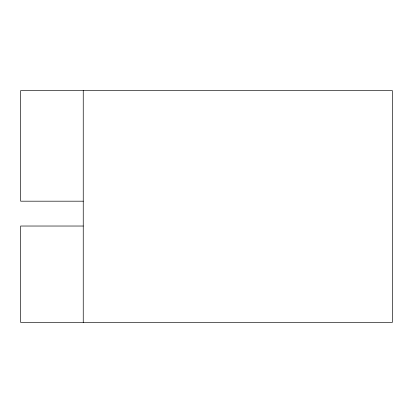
<?xml version="1.0" encoding="UTF-8"?>
<svg xmlns="http://www.w3.org/2000/svg" width="413" height="413" viewBox="0 0 413 413"><rect width="100%" height="100%" fill="white"/><g stroke="black" fill="none" stroke-linecap="round" stroke-linejoin="round"><path stroke-width="0.62" d="M83.245 201.188L20.65 201.188L20.65 90.586L392.35 90.586L392.35 322.414L20.65 322.414L20.65 226.03L83.245 226.03M83.245 90.586L83.245 322.414"/></g></svg>
